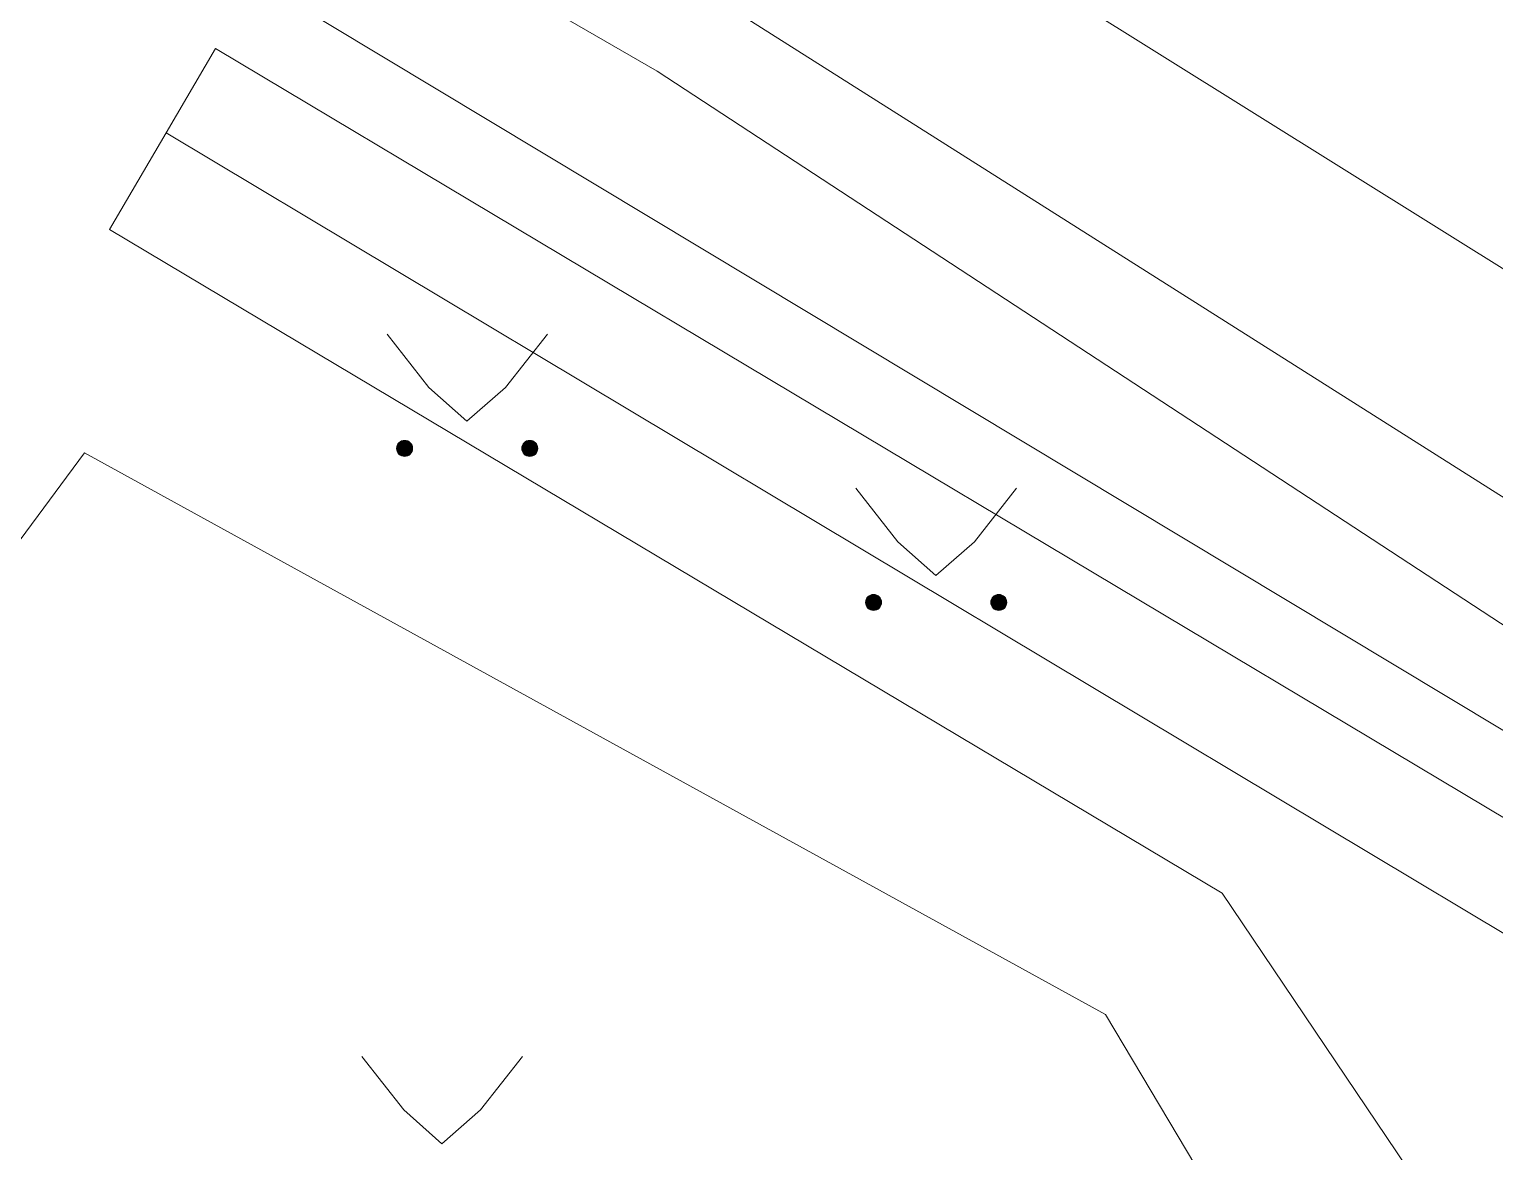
# Model space of a CAD drawing. Extents: x 1000 to 4000, y -5000 to -1000.
# Drawn here: x 1533.01 to 1550.82, y -4506.58 to -4492.94 of the extents above; entities that cross this region are included whole.
import ezdxf

# ---------------------------------------------------------------- set-up
doc = ezdxf.new("R2010")
doc.units = 0
doc.header["$MEASUREMENT"] = 0
for name, color, linetype in [('СЛОЙ_11', 7, 'CONTINUOUS'), ('СЛОЙ_24', 7, 'CONTINUOUS'), ('СЛОЙ_41', 7, 'CONTINUOUS')]:
    doc.layers.add(name, color=color, linetype=linetype)

msp = doc.modelspace()

# ---------------------------------------------------------------- linework, layer by layer
at = {"layer": 'СЛОЙ_11', "color": 253, "linetype": 'Continuous', "lineweight": 0}
for points in [[(1561.709, -4507.012), (1559.701, -4505.923), (1540.643, -4493.453), (1537.849, -4491.835)], [(1534.677, -4494.201), (1554.383, -4505.996), (1570.561, -4529.824)]]:
    msp.add_lwpolyline(points, dxfattribs=at)
at = {"layer": 'СЛОЙ_24', "color": 253, "linetype": 'Continuous', "lineweight": 0}
for p, q in [((1551.999, -4496.528), (1543.615, -4491.283)), ((1547.511, -4503.44), (1533.988, -4495.375)), ((1546.092, -4504.917), (1533.683, -4498.089))]:
    msp.add_line(p, q, dxfattribs=at)
for points in [[(1566.347, -4500.808), (1562.314, -4501.375), (1558.394, -4501.268), (1554.899, -4500.619), (1552.548, -4499.657), (1535.116, -4488.619), (1536.538, -4486.483), (1537.343, -4486.981)], [(1532.778, -4490.548), (1554.78, -4503.781), (1565.059, -4517.099), (1573.124, -4529.631), (1576.808, -4529.28)], [(1534.677, -4494.201), (1535.278, -4493.177), (1553.524, -4504.071), (1564.223, -4517.546), (1571.87, -4529.705)], [(1533.988, -4495.375), (1534.677, -4494.201)], [(1509.987, -4530.132), (1533.683, -4498.089)], [(1570.561, -4529.824), (1566.423, -4530.2), (1552.679, -4521.336), (1551.26, -4509.008), (1547.511, -4503.44)], [(1548.748, -4523.317), (1550.351, -4520.712), (1549.158, -4510.063), (1546.092, -4504.917)]]:
    msp.add_lwpolyline(points, dxfattribs=at)
at = {"layer": 'СЛОЙ_41', "color": 253, "linetype": 'Continuous', "lineweight": 0}
for p, q in [((1537.361, -4496.646), (1537.871, -4497.296)), ((1539.311, -4496.646), (1538.801, -4497.296)), ((1537.871, -4497.296), (1538.331, -4497.706)), ((1538.801, -4497.296), (1538.331, -4497.706)), ((1543.06, -4498.52), (1543.57, -4499.17)), ((1545.01, -4498.52), (1544.5, -4499.17)), ((1543.57, -4499.17), (1544.03, -4499.58)), ((1544.5, -4499.17), (1544.03, -4499.58)), ((1537.056, -4505.425), (1537.566, -4506.075)), ((1539.006, -4505.425), (1538.496, -4506.075)), ((1537.566, -4506.075), (1538.026, -4506.485)), ((1538.496, -4506.075), (1538.026, -4506.485))]:
    msp.add_line(p, q, dxfattribs=at)
for centre in [(1537.575, -4498.036), (1539.096, -4498.036), (1543.274, -4499.908), (1544.795, -4499.908)]:
    msp.add_circle(centre, 0.0976, dxfattribs=at)
for points in [[(1537.506, -4498.105), (1537.494, -4497.981), (1537.506, -4497.967)], [(1537.521, -4498.117), (1537.506, -4497.967), (1537.521, -4497.954)], [(1537.506, -4498.105), (1537.506, -4497.967), (1537.521, -4498.117)], [(1537.538, -4498.126), (1537.521, -4497.954), (1537.538, -4497.945)], [(1537.521, -4498.117), (1537.521, -4497.954), (1537.538, -4498.126)], [(1537.556, -4498.131), (1537.538, -4497.945), (1537.556, -4497.94)], [(1537.538, -4498.126), (1537.538, -4497.945), (1537.556, -4498.131)], [(1537.575, -4498.133), (1537.556, -4497.94), (1537.575, -4497.938)], [(1537.556, -4498.131), (1537.556, -4497.94), (1537.575, -4498.133)], [(1539.027, -4498.105), (1539.015, -4497.981), (1539.027, -4497.967)], [(1539.042, -4498.117), (1539.027, -4497.967), (1539.042, -4497.954)], [(1539.027, -4498.105), (1539.027, -4497.967), (1539.042, -4498.117)], [(1539.059, -4498.126), (1539.042, -4497.954), (1539.059, -4497.945)], [(1539.042, -4498.117), (1539.042, -4497.954), (1539.059, -4498.126)], [(1539.077, -4498.131), (1539.059, -4497.945), (1539.077, -4497.94)], [(1539.059, -4498.126), (1539.059, -4497.945), (1539.077, -4498.131)], [(1539.096, -4498.133), (1539.077, -4497.94), (1539.096, -4497.938)], [(1539.077, -4498.131), (1539.077, -4497.94), (1539.096, -4498.133)], [(1537.479, -4498.055), (1537.477, -4498.036), (1537.479, -4498.016)], [(1537.485, -4498.073), (1537.479, -4498.016), (1537.485, -4497.998)], [(1537.479, -4498.055), (1537.479, -4498.016), (1537.485, -4498.073)], [(1537.494, -4498.09), (1537.485, -4497.998), (1537.494, -4497.981)], [(1537.485, -4498.073), (1537.485, -4497.998), (1537.494, -4498.09)], [(1537.494, -4498.09), (1537.494, -4497.981), (1537.506, -4498.105)], [(1539, -4498.055), (1538.998, -4498.036), (1539, -4498.016)], [(1539.006, -4498.073), (1539, -4498.016), (1539.006, -4497.998)], [(1539, -4498.055), (1539, -4498.016), (1539.006, -4498.073)], [(1539.015, -4498.09), (1539.006, -4497.998), (1539.015, -4497.981)], [(1539.006, -4498.073), (1539.006, -4497.998), (1539.015, -4498.09)], [(1539.015, -4498.09), (1539.015, -4497.981), (1539.027, -4498.105)], [(1543.178, -4499.927), (1543.176, -4499.908), (1543.178, -4499.889)], [(1543.183, -4499.945), (1543.178, -4499.889), (1543.183, -4499.871)], [(1543.178, -4499.927), (1543.178, -4499.889), (1543.183, -4499.945)], [(1543.192, -4499.962), (1543.183, -4499.871), (1543.192, -4499.854)], [(1543.183, -4499.945), (1543.183, -4499.871), (1543.192, -4499.962)], [(1543.205, -4499.977), (1543.192, -4499.854), (1543.205, -4499.839)], [(1543.192, -4499.962), (1543.192, -4499.854), (1543.205, -4499.977)], [(1543.219, -4499.989), (1543.205, -4499.839), (1543.219, -4499.827)], [(1543.205, -4499.977), (1543.205, -4499.839), (1543.219, -4499.989)], [(1543.236, -4499.998), (1543.219, -4499.827), (1543.236, -4499.818)], [(1543.219, -4499.989), (1543.219, -4499.827), (1543.236, -4499.998)], [(1543.255, -4500.004), (1543.236, -4499.818), (1543.255, -4499.812)], [(1543.236, -4499.998), (1543.236, -4499.818), (1543.255, -4500.004)], [(1543.274, -4500.006), (1543.255, -4499.812), (1543.274, -4499.81)], [(1543.255, -4500.004), (1543.255, -4499.812), (1543.274, -4500.006)], [(1544.699, -4499.927), (1544.697, -4499.908), (1544.699, -4499.889)], [(1544.704, -4499.945), (1544.699, -4499.889), (1544.704, -4499.871)], [(1544.699, -4499.927), (1544.699, -4499.889), (1544.704, -4499.945)], [(1544.713, -4499.962), (1544.704, -4499.871), (1544.713, -4499.854)], [(1544.704, -4499.945), (1544.704, -4499.871), (1544.713, -4499.962)], [(1544.726, -4499.977), (1544.713, -4499.854), (1544.726, -4499.839)], [(1544.713, -4499.962), (1544.713, -4499.854), (1544.726, -4499.977)], [(1544.74, -4499.989), (1544.726, -4499.839), (1544.74, -4499.827)], [(1544.726, -4499.977), (1544.726, -4499.839), (1544.74, -4499.989)], [(1544.757, -4499.998), (1544.74, -4499.827), (1544.757, -4499.818)], [(1544.74, -4499.989), (1544.74, -4499.827), (1544.757, -4499.998)], [(1544.776, -4500.004), (1544.757, -4499.818), (1544.776, -4499.812)], [(1544.757, -4499.998), (1544.757, -4499.818), (1544.776, -4500.004)], [(1544.795, -4500.006), (1544.776, -4499.812), (1544.795, -4499.81)], [(1544.776, -4500.004), (1544.776, -4499.812), (1544.795, -4500.006)]]:
    msp.add_solid(points, dxfattribs=at)
at = {"layer": 'СЛОЙ_41', "color": 253, "linetype": 'Continuous', "lineweight": 0, "extrusion": (0, 0, -1)}
for points in [[(-1537.575, -4498.133), (-1537.575, -4497.938), (-1537.594, -4498.131)], [(-1537.594, -4498.131), (-1537.575, -4497.938), (-1537.594, -4497.94)], [(-1537.594, -4498.131), (-1537.594, -4497.94), (-1537.612, -4498.126)], [(-1537.612, -4498.126), (-1537.594, -4497.94), (-1537.612, -4497.945)], [(-1537.612, -4498.126), (-1537.612, -4497.945), (-1537.629, -4498.117)], [(-1537.629, -4498.117), (-1537.612, -4497.945), (-1537.629, -4497.954)], [(-1537.629, -4498.117), (-1537.629, -4497.954), (-1537.644, -4498.105)], [(-1537.644, -4498.105), (-1537.629, -4497.954), (-1537.644, -4497.967)], [(-1537.644, -4498.105), (-1537.644, -4497.967), (-1537.656, -4498.09)], [(-1537.656, -4498.09), (-1537.644, -4497.967), (-1537.656, -4497.981)], [(-1539.096, -4498.133), (-1539.096, -4497.938), (-1539.115, -4498.131)], [(-1539.115, -4498.131), (-1539.096, -4497.938), (-1539.115, -4497.94)], [(-1539.115, -4498.131), (-1539.115, -4497.94), (-1539.133, -4498.126)], [(-1539.133, -4498.126), (-1539.115, -4497.94), (-1539.133, -4497.945)], [(-1539.133, -4498.126), (-1539.133, -4497.945), (-1539.15, -4498.117)], [(-1539.15, -4498.117), (-1539.133, -4497.945), (-1539.15, -4497.954)], [(-1539.15, -4498.117), (-1539.15, -4497.954), (-1539.165, -4498.105)], [(-1539.165, -4498.105), (-1539.15, -4497.954), (-1539.165, -4497.967)], [(-1539.165, -4498.105), (-1539.165, -4497.967), (-1539.177, -4498.09)], [(-1539.177, -4498.09), (-1539.165, -4497.967), (-1539.177, -4497.981)], [(-1537.656, -4498.09), (-1537.656, -4497.981), (-1537.665, -4498.073)], [(-1537.665, -4498.073), (-1537.656, -4497.981), (-1537.665, -4497.998)], [(-1537.665, -4498.073), (-1537.665, -4497.998), (-1537.671, -4498.055)], [(-1537.671, -4498.055), (-1537.665, -4497.998), (-1537.671, -4498.016)], [(-1537.671, -4498.055), (-1537.671, -4498.016), (-1537.673, -4498.036)], [(-1539.177, -4498.09), (-1539.177, -4497.981), (-1539.186, -4498.073)], [(-1539.186, -4498.073), (-1539.177, -4497.981), (-1539.186, -4497.998)], [(-1539.186, -4498.073), (-1539.186, -4497.998), (-1539.192, -4498.055)], [(-1539.192, -4498.055), (-1539.186, -4497.998), (-1539.192, -4498.016)], [(-1539.192, -4498.055), (-1539.192, -4498.016), (-1539.194, -4498.036)], [(-1543.274, -4500.006), (-1543.274, -4499.81), (-1543.293, -4500.004)], [(-1543.293, -4500.004), (-1543.274, -4499.81), (-1543.293, -4499.812)], [(-1543.293, -4500.004), (-1543.293, -4499.812), (-1543.311, -4499.998)], [(-1543.311, -4499.998), (-1543.293, -4499.812), (-1543.311, -4499.818)], [(-1543.311, -4499.998), (-1543.311, -4499.818), (-1543.328, -4499.989)], [(-1543.328, -4499.989), (-1543.311, -4499.818), (-1543.328, -4499.827)], [(-1543.328, -4499.989), (-1543.328, -4499.827), (-1543.343, -4499.977)], [(-1543.343, -4499.977), (-1543.328, -4499.827), (-1543.343, -4499.839)], [(-1543.343, -4499.977), (-1543.343, -4499.839), (-1543.355, -4499.962)], [(-1543.355, -4499.962), (-1543.343, -4499.839), (-1543.355, -4499.854)], [(-1543.355, -4499.962), (-1543.355, -4499.854), (-1543.364, -4499.945)], [(-1543.364, -4499.945), (-1543.355, -4499.854), (-1543.364, -4499.871)], [(-1543.364, -4499.945), (-1543.364, -4499.871), (-1543.369, -4499.927)], [(-1543.369, -4499.927), (-1543.364, -4499.871), (-1543.369, -4499.889)], [(-1543.369, -4499.927), (-1543.369, -4499.889), (-1543.371, -4499.908)], [(-1544.795, -4500.006), (-1544.795, -4499.81), (-1544.814, -4500.004)], [(-1544.814, -4500.004), (-1544.795, -4499.81), (-1544.814, -4499.812)], [(-1544.814, -4500.004), (-1544.814, -4499.812), (-1544.832, -4499.998)], [(-1544.832, -4499.998), (-1544.814, -4499.812), (-1544.832, -4499.818)], [(-1544.832, -4499.998), (-1544.832, -4499.818), (-1544.849, -4499.989)], [(-1544.849, -4499.989), (-1544.832, -4499.818), (-1544.849, -4499.827)], [(-1544.849, -4499.989), (-1544.849, -4499.827), (-1544.864, -4499.977)], [(-1544.864, -4499.977), (-1544.849, -4499.827), (-1544.864, -4499.839)], [(-1544.864, -4499.977), (-1544.864, -4499.839), (-1544.876, -4499.962)], [(-1544.876, -4499.962), (-1544.864, -4499.839), (-1544.876, -4499.854)], [(-1544.876, -4499.962), (-1544.876, -4499.854), (-1544.885, -4499.945)], [(-1544.885, -4499.945), (-1544.876, -4499.854), (-1544.885, -4499.871)], [(-1544.885, -4499.945), (-1544.885, -4499.871), (-1544.89, -4499.927)], [(-1544.89, -4499.927), (-1544.885, -4499.871), (-1544.89, -4499.889)], [(-1544.89, -4499.927), (-1544.89, -4499.889), (-1544.892, -4499.908)]]:
    msp.add_solid(points, dxfattribs=at)

doc.saveas('drawing.dxf')
